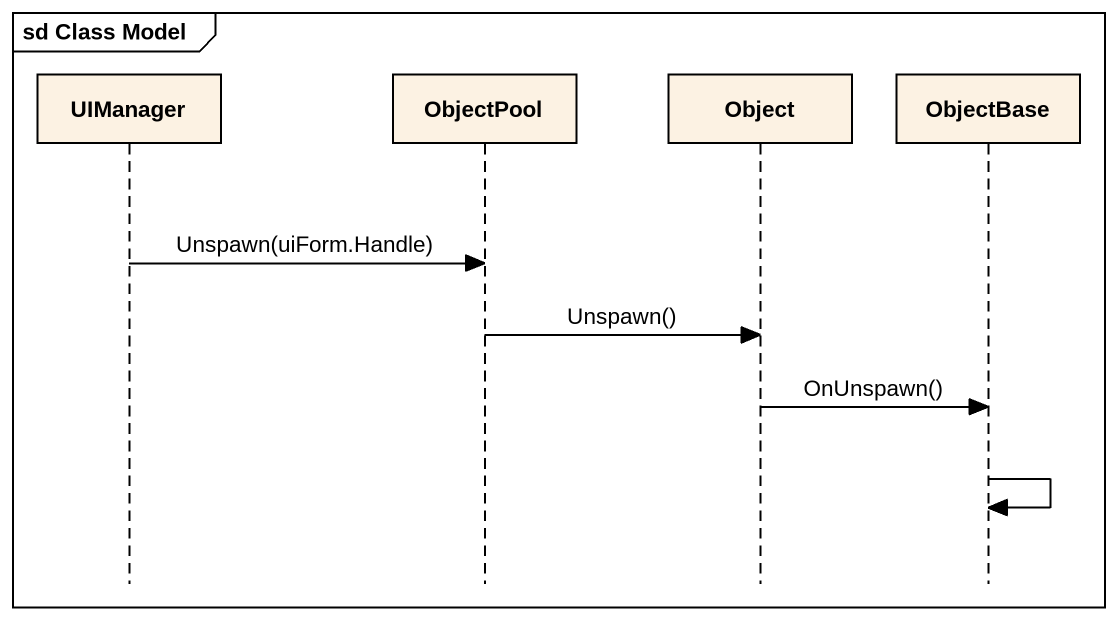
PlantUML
@startuml
mainframe sd Class Model
hide footbox
participant UIManager
participant ObjectPool
participant "Object" as Object_
participant ObjectBase

UIManager -> ObjectPool : Unspawn(uiForm.Handle)
ObjectPool -> Object_ : Unspawn()
Object_ -> ObjectBase : OnUnspawn()
ObjectBase -> ObjectBase
@enduml
